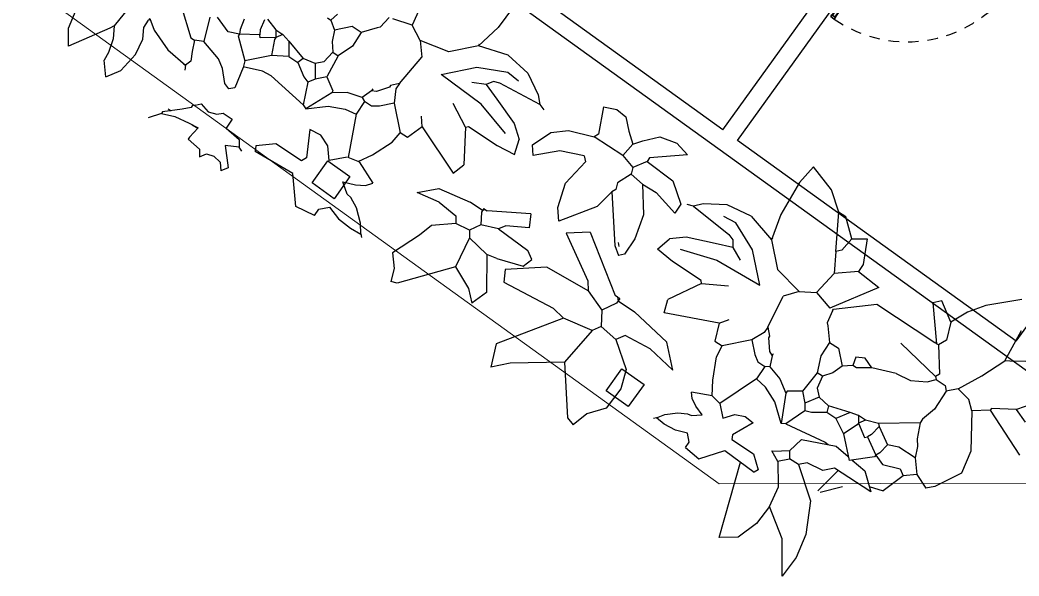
# Model space of a CAD drawing. Header units: metres. Extents: x 141303 to 146299, y 125960 to 127091.
# Drawn here: x 146005.58 to 146016.63, y 126143.23 to 126149.38 of the extents above; entities that cross this region are included whole.
import ezdxf

# ---------------------------------------------------------------- set-up
doc = ezdxf.new("R2010")
doc.units = ezdxf.units.M
doc.header["$MEASUREMENT"] = 0
doc.linetypes.add('C08_MUROS SERVICIOS$0$HIDDE100', pattern=[0.16, 0.1, -0.06])
doc.layers.add('door', color=12, linetype='Continuous')
doc.layers.add('Plants', color=92, linetype='Continuous')
for name, color, linetype, lineweight in [('ELEVATION', 7, 'Continuous', 20), ('new column', 4, 'Continuous', 25), ('NVMI_WALL', 7, 'Continuous', 30)]:
    doc.layers.add(name, color=color, linetype=linetype, lineweight=lineweight)
doc.layers.get('0').off()

# ---------------------------------------------------------------- blocks, each defined once
blk = doc.blocks.new('6')
at = {"layer": 'Plants'}
for p, q in [((5427.11, 14760.65), (5428.46, 14780.49)), ((5428.46, 14780.49), (5446.04, 14753.57)), ((5478.5, 14773.4), (5491.99, 14782.82)), ((5491.99, 14782.82), (5512.48, 14718.4)), ((5471.74, 14754.98), (5478.5, 14773.4)), ((5645.73, 14756.73), (5650.53, 14771.13)), ((5657.72, 14768.73), (5650.53, 14771.13)), ((5686.52, 14730.34), (5657.72, 14768.73)), ((5724.91, 14756.73), (5736.9, 14768.73)), ((5744.1, 14749.53), (5736.9, 14768.73)), ((5431.16, 14739.4), (5427.11, 14760.65)), ((5446.04, 14753.57), (5470.38, 14736.57)), ((5470.38, 14736.57), (5471.74, 14754.98)), ((5634.52, 14743.43), (5645.73, 14756.73)), ((5686.52, 14730.34), (5724.91, 14756.73)), ((5844.09, 14753.02), (5849.63, 14754.87)), ((5853.32, 14743.79), (5849.63, 14754.87)), ((6020.4, 14750.64), (6024.09, 14756.18)), ((6028.76, 14750.15), (6024.09, 14756.18)), ((6046.24, 14756.18), (6042.64, 14750.81)), ((6049.93, 14750.64), (6046.24, 14756.18)), ((5708.11, 14699.15), (5744.1, 14749.53)), ((5810, 14713.73), (5844.09, 14753.02)), ((5935.68, 14743.81), (5953.41, 14746.02)), ((5953.41, 14746.02), (5971.13, 14723.88)), ((6033.32, 14735.87), (6020.4, 14750.64)), ((6036.33, 14748.83), (6028.76, 14750.15)), ((6042.64, 14750.81), (6036.33, 14748.83)), ((6062.85, 14748.8), (6049.93, 14750.64)), ((6061.01, 14735.87), (6062.85, 14746.95)), ((6062.85, 14746.95), (6062.85, 14748.8)), ((6094.23, 14743.26), (6101.61, 14752.48)), ((5443.82, 14713), (5431.16, 14739.4)), ((5470.38, 14736.57), (5473.41, 14718.14)), ((5633.41, 14722.66), (5634.52, 14743.43)), ((5861.94, 14733.56), (5853.32, 14743.79)), ((5893.61, 14734.95), (5891.39, 14737.17)), ((5935.68, 14737.17), (5929.04, 14730.52)), ((5935.68, 14743.81), (5935.68, 14737.17)), ((6069.75, 14736.93), (6061.01, 14735.87)), ((6083.31, 14738.92), (6069.75, 14736.93)), ((6081.31, 14730.34), (6094.23, 14741.41)), ((6094.23, 14743.26), (6083.31, 14738.92)), ((6094.23, 14741.41), (6094.23, 14743.26)), ((6151.44, 14743.26), (6143.85, 14731.65)), ((6151.44, 14743.26), (6160.67, 14732.19)), ((6171.74, 14706.34), (6192.83, 14738.93)), ((6192.83, 14738.93), (6201.54, 14726.03)), ((5544.04, 14735.87), (5529.27, 14717.42)), ((5558.8, 14734.03), (5544.04, 14735.87)), ((5558.8, 14734.03), (5558.8, 14728.49)), ((5558.8, 14728.49), (5564.34, 14722.96)), ((5593.87, 14726.65), (5595.71, 14728.49)), ((5681.72, 14694.35), (5686.52, 14730.34)), ((5775.54, 14717.31), (5781.08, 14732.07)), ((5790.31, 14722.84), (5781.08, 14732.07)), ((5850.85, 14707.82), (5861.94, 14733.56)), ((5903.87, 14735.8), (5893.6, 14734.95)), ((5893.6, 14734.95), (5898.99, 14727.27)), ((5916.89, 14734.52), (5903.87, 14735.8)), ((5929.04, 14730.52), (5916.89, 14734.52)), ((6018.55, 14732.19), (6022.25, 14730.34)), ((6022.25, 14730.34), (6033.32, 14735.87)), ((6025.94, 14724.8), (6022.25, 14730.34)), ((6075.77, 14724.8), (6081.31, 14730.34)), ((6143.85, 14731.65), (6140.69, 14713.15)), ((6161.19, 14724.38), (6160.67, 14732.19)), ((5496.05, 14715.57), (5497.9, 14719.26)), ((5529.27, 14717.42), (5497.9, 14719.26)), ((5564.34, 14722.96), (5574.47, 14726.29)), ((5574.47, 14726.29), (5585.31, 14727.35)), ((5589.38, 14720.25), (5580.91, 14712.79)), ((5585.31, 14727.35), (5593.87, 14726.65)), ((5593.87, 14726.65), (5589.38, 14720.25)), ((5638.53, 14706.34), (5633.41, 14722.66)), ((5810, 14713.73), (5790.31, 14722.84)), ((5898.99, 14727.27), (5909.16, 14718.32)), ((5971.13, 14723.88), (6008.77, 14726.09)), ((5997.7, 14710.59), (6010.99, 14721.67)), ((6010.99, 14721.67), (6008.77, 14726.09)), ((6040.7, 14722.96), (6025.94, 14724.8)), ((6040.7, 14713.73), (6040.7, 14722.96)), ((6061.24, 14719.76), (6053.99, 14717.45)), ((6070.24, 14717.42), (6061.24, 14719.76)), ((6073.92, 14721.11), (6070.24, 14717.42)), ((6073.92, 14721.11), (6075.77, 14722.96)), ((6075.77, 14722.96), (6075.77, 14724.8)), ((6164.34, 14712.49), (6161.19, 14724.38)), ((6201.54, 14726.03), (6205.33, 14705.56)), ((5469.66, 14692.7), (5443.82, 14713)), ((5473.41, 14718.14), (5485.95, 14699.67)), ((5507.12, 14706.34), (5496.05, 14715.57)), ((5580.91, 14712.79), (5573.45, 14708.88)), ((5793.39, 14689.73), (5775.54, 14717.31)), ((5813.69, 14686.04), (5810, 14713.73)), ((5909.16, 14718.32), (5918.11, 14713.64)), ((5918.11, 14713.64), (5922.4, 14712.8)), ((5922.4, 14712.8), (5931.26, 14706.16)), ((5968.91, 14706.16), (5971.13, 14710.59)), ((5971.13, 14710.59), (5997.7, 14710.59)), ((6049.93, 14713.73), (6040.7, 14713.73)), ((6053.99, 14717.45), (6049.93, 14713.73)), ((6140.69, 14713.15), (6142.9, 14698.62)), ((6169.9, 14702.65), (6164.34, 14712.49)), ((5440.96, 14702.17), (5427.72, 14687.42)), ((5438.32, 14677.93), (5443.16, 14702.17)), ((5529.27, 14706.34), (5507.12, 14706.34)), ((5521.89, 14684.2), (5531.12, 14702.65)), ((5531.12, 14702.65), (5529.27, 14706.34)), ((5569.88, 14708.19), (5562.49, 14702.65)), ((5562.49, 14702.65), (5571.08, 14699.29)), ((5573.45, 14708.88), (5569.88, 14708.19)), ((5660.13, 14689.55), (5638.53, 14706.34)), ((5846.91, 14695.27), (5850.85, 14707.82)), ((5920.96, 14702.13), (5913.23, 14697.87)), ((5931.26, 14706.16), (5920.96, 14702.13)), ((5979.98, 14684.01), (5968.91, 14706.16)), ((6166.21, 14665.74), (6169.9, 14702.65)), ((6169.9, 14702.65), (6171.74, 14706.34)), ((5486.27, 14700.08), (5478.88, 14692.7)), ((5494.43, 14695.06), (5482.23, 14686.53)), ((5495.65, 14695.39), (5486.27, 14700.08)), ((5545.88, 14695.27), (5539.21, 14686.86)), ((5555.11, 14686.04), (5545.88, 14695.27)), ((5571.08, 14699.29), (5577.52, 14695.74)), ((5577.52, 14695.74), (5580.95, 14691.58)), ((5676.92, 14687.15), (5681.72, 14694.35)), ((5681.72, 14694.35), (5708.11, 14699.15)), ((5720.11, 14696.75), (5708.11, 14699.15)), ((5768.1, 14701.54), (5720.11, 14696.75)), ((5772.89, 14691.95), (5768.1, 14701.54)), ((5830.3, 14682.35), (5846.91, 14695.27)), ((5913.23, 14697.87), (5909.11, 14692.87)), ((5940.12, 14686.22), (5951.19, 14697.3)), ((5951.19, 14697.3), (5959.2, 14687.21)), ((6053.63, 14689.73), (6057.31, 14693.43)), ((6057.31, 14693.43), (6062.85, 14691.58)), ((6099.76, 14697.11), (6097.92, 14700.81)), ((6097.92, 14691.58), (6099.76, 14697.11)), ((6119.88, 14694.33), (6099.76, 14697.11)), ((6101.61, 14697.11), (6099.76, 14697.11)), ((6139.12, 14686.73), (6119.88, 14694.33)), ((6142.9, 14698.62), (6147.75, 14689.73)), ((5441.97, 14677.93), (5449.35, 14685.32)), ((5449.35, 14685.32), (5464.12, 14687.16)), ((5464.12, 14687.16), (5469.66, 14692.7)), ((5469.66, 14692.7), (5478.88, 14692.7)), ((5482.58, 14687.16), (5478.88, 14692.7)), ((5479.48, 14673.22), (5482.58, 14687.16)), ((5539.21, 14686.86), (5530.73, 14683.31)), ((5540.34, 14650.98), (5555.11, 14686.04)), ((5564.34, 14684.2), (5555.11, 14686.04)), ((5564.34, 14684.2), (5580.95, 14691.58)), ((5604.77, 14684.57), (5622.4, 14667.25)), ((5631.34, 14679.95), (5604.77, 14684.57)), ((5655.33, 14682.35), (5660.13, 14689.55)), ((5676.92, 14687.15), (5660.13, 14689.55)), ((5684.12, 14675.16), (5676.92, 14687.15)), ((5744.1, 14670.35), (5772.89, 14691.95)), ((5784.16, 14687.89), (5761.62, 14680.88)), ((5784.16, 14687.89), (5793.39, 14689.73)), ((5813.69, 14686.04), (5793.39, 14689.73)), ((5817.38, 14680.5), (5813.69, 14686.04)), ((5929.04, 14684.01), (5909.11, 14692.87)), ((5929.96, 14684.2), (5939.19, 14686.04)), ((5953.96, 14650.98), (5939.19, 14686.04)), ((5959.2, 14687.21), (5969.37, 14682.95)), ((6057.31, 14671.28), (6053.63, 14689.73)), ((6062.85, 14691.58), (6071.64, 14681.77)), ((6101.61, 14684.2), (6097.92, 14691.58)), ((6147.75, 14680.5), (6139.12, 14686.73)), ((6147.75, 14689.73), (6147.75, 14682.35)), ((5404.7, 14677.93), (5441.97, 14677.93)), ((5418.99, 14665.73), (5404.75, 14677.93)), ((5530.73, 14683.31), (5521.89, 14684.2)), ((5564.34, 14684.2), (5571.41, 14672.66)), ((5631.34, 14679.95), (5655.33, 14682.35)), ((5761.62, 14680.88), (5758.57, 14672.07)), ((5811.84, 14671.28), (5817.38, 14680.5)), ((5817.38, 14680.5), (5830.3, 14682.35)), ((5833.99, 14676.82), (5830.3, 14682.35)), ((5852.45, 14674.97), (5833.99, 14676.82)), ((5852.45, 14674.97), (5872.88, 14678.52)), ((5872.88, 14678.52), (5859.32, 14665.2)), ((5929.96, 14684.2), (5922.89, 14672.66)), ((5969.37, 14682.95), (5979.98, 14684.01)), ((6071.64, 14681.77), (6079.21, 14676.82)), ((6079.21, 14676.82), (6097.92, 14671.28)), ((6105.3, 14674.97), (6101.61, 14684.2)), ((6147.75, 14680.5), (6147.75, 14682.35)), ((5389, 14650.98), (5396.38, 14671.28)), ((5408.37, 14674.83), (5396.38, 14671.28)), ((5479.48, 14673.22), (5451.45, 14661.48)), ((5497.9, 14669.43), (5460.98, 14663.89)), ((5490.51, 14650.98), (5497.9, 14669.43)), ((5497.9, 14669.43), (5501.58, 14671.28)), ((5512.66, 14647.28), (5501.58, 14671.28)), ((5501.58, 14671.28), (5516.5, 14658.81)), ((5571.41, 14672.66), (5579.55, 14654.19)), ((5622.4, 14667.25), (5660.13, 14660.76)), ((5676.92, 14663.16), (5684.12, 14675.16)), ((5703.32, 14667.96), (5684.12, 14675.16)), ((5703.32, 14667.96), (5744.1, 14670.35)), ((5708.11, 14660.76), (5703.32, 14667.96)), ((5758.57, 14672.07), (5765.71, 14667.59)), ((5797.08, 14665.74), (5765.71, 14667.59)), ((5797.08, 14665.74), (5811.84, 14671.28)), ((5817.38, 14662.05), (5811.84, 14671.28)), ((5922.89, 14672.66), (5914.75, 14654.19)), ((5992.72, 14671.28), (5977.81, 14658.81)), ((5981.65, 14647.28), (5992.72, 14671.28)), ((5996.41, 14669.43), (5992.72, 14671.28)), ((5996.41, 14669.43), (6033.32, 14663.89)), ((6003.79, 14650.98), (5996.41, 14669.43)), ((6041.69, 14664.6), (6057.46, 14670.87)), ((6059.16, 14665.74), (6057.31, 14671.28)), ((6097.92, 14671.28), (6105.3, 14674.97)), ((6105.3, 14650.98), (6097.92, 14671.28)), ((6108.99, 14674.97), (6105.3, 14674.97)), ((6131.14, 14656.51), (6108.99, 14674.97)), ((5418.53, 14650.98), (5435.14, 14665.74)), ((5433.05, 14663.89), (5418.99, 14665.73)), ((5451.75, 14649.13), (5435.14, 14665.74)), ((5451.45, 14661.48), (5437.59, 14663.29)), ((5460.98, 14663.89), (5457.85, 14664.16)), ((5516.5, 14658.81), (5530.06, 14652.77)), ((5676.92, 14660.76), (5660.13, 14660.76)), ((5676.92, 14660.76), (5676.92, 14663.16)), ((5679.32, 14658.36), (5676.92, 14660.76)), ((5676.92, 14658.36), (5676.92, 14660.76)), ((5746.5, 14636.76), (5708.11, 14660.76)), ((5775.73, 14650.56), (5793.39, 14660.21)), ((5793.39, 14660.21), (5797.08, 14665.74)), ((5815.54, 14658.36), (5817.38, 14660.21)), ((5817.38, 14660.21), (5817.38, 14662.05)), ((5817.38, 14660.21), (5830.3, 14660.21)), ((5817.38, 14658.36), (5817.38, 14660.21)), ((5859.32, 14665.2), (5830.3, 14660.21)), ((5977.81, 14658.81), (5964.25, 14652.77)), ((6033.32, 14663.89), (6041.69, 14664.6)), ((6042.55, 14649.13), (6059.16, 14665.74)), ((6075.77, 14650.98), (6059.16, 14665.74)), ((5379.77, 14643.59), (5389, 14650.98)), ((5394.54, 14647.28), (5389, 14650.98)), ((5409.31, 14652.82), (5394.54, 14647.28)), ((5418.53, 14649.13), (5409.31, 14652.82)), ((5418.53, 14649.13), (5418.53, 14650.98)), ((5484.97, 14649.13), (5490.51, 14650.98)), ((5494.2, 14645.44), (5490.51, 14650.98)), ((5530.06, 14652.77), (5540.34, 14650.98)), ((5540.34, 14638.06), (5540.34, 14650.98)), ((5579.55, 14654.19), (5580.95, 14643.59)), ((5676.92, 14658.36), (5679.32, 14658.36)), ((5679.32, 14658.36), (5681.72, 14658.36)), ((5729.7, 14624.77), (5681.72, 14658.36)), ((5781.19, 14639.64), (5775.73, 14650.56)), ((5781.19, 14639.64), (5813.69, 14658.36)), ((5815.54, 14658.36), (5813.69, 14658.36)), ((5817.38, 14658.36), (5815.54, 14658.36)), ((5914.75, 14654.19), (5913.35, 14643.59)), ((5964.25, 14652.77), (5953.96, 14650.98)), ((5953.96, 14638.06), (5953.96, 14650.98)), ((6000.1, 14645.44), (6003.79, 14650.98)), ((6009.33, 14649.13), (6003.79, 14650.98)), ((6075.77, 14649.13), (6085, 14652.82)), ((6075.77, 14649.13), (6075.77, 14650.98)), ((6085, 14652.82), (6099.76, 14647.28)), ((5348.4, 14621.45), (5361.32, 14643.59)), ((5361.32, 14643.59), (5366.85, 14649.13)), ((5379.77, 14643.59), (5366.85, 14649.13)), ((5389, 14632.52), (5379.77, 14643.59)), ((5414.84, 14636.21), (5416.69, 14645.44)), ((5416.69, 14645.44), (5418.53, 14649.13)), ((5433.3, 14639.9), (5418.53, 14649.13)), ((5435.14, 14641.75), (5433.3, 14639.9)), ((5446.21, 14634.36), (5435.14, 14641.75)), ((5446.21, 14636.21), (5451.75, 14649.13)), ((5464.67, 14641.75), (5451.75, 14649.13)), ((5457.29, 14630.67), (5464.67, 14641.75)), ((5464.67, 14641.75), (5473.9, 14641.75)), ((5473.9, 14641.75), (5484.97, 14649.13)), ((5475.75, 14636.21), (5473.9, 14641.75)), ((5486.82, 14634.36), (5494.2, 14645.44)), ((5501.58, 14638.06), (5494.2, 14645.44)), ((5501.58, 14638.06), (5512.66, 14645.44)), ((5523.73, 14639.9), (5512.66, 14647.28)), ((5512.66, 14645.44), (5512.66, 14647.28)), ((5562.49, 14625.13), (5580.95, 14643.59)), ((5588.33, 14643.59), (5580.95, 14643.59)), ((5593.87, 14628.83), (5588.33, 14643.59)), ((5593.87, 14628.83), (5638.16, 14647.28)), ((5638.16, 14647.28), (5641.86, 14636.21)), ((5856.14, 14647.28), (5852.45, 14636.21)), ((5900.44, 14628.83), (5856.14, 14647.28)), ((5900.44, 14628.83), (5905.97, 14643.59)), ((5905.97, 14643.59), (5913.35, 14643.59)), ((5931.81, 14625.13), (5913.35, 14643.59)), ((5970.57, 14639.9), (5981.65, 14647.28)), ((5981.65, 14645.44), (5981.65, 14647.28)), ((5992.72, 14638.06), (5981.65, 14645.44)), ((5992.72, 14638.06), (6000.1, 14645.44)), ((6007.48, 14634.36), (6000.1, 14645.44)), ((6020.4, 14641.75), (6009.33, 14649.13)), ((6018.55, 14636.21), (6020.4, 14641.75)), ((6029.63, 14641.75), (6020.4, 14641.75)), ((6029.63, 14641.75), (6042.55, 14649.13)), ((6037.01, 14630.67), (6029.63, 14641.75)), ((6048.09, 14636.21), (6042.55, 14649.13)), ((6048.09, 14634.36), (6059.16, 14641.75)), ((6059.16, 14641.75), (6061.01, 14639.9)), ((6061.01, 14639.9), (6075.77, 14649.13)), ((6077.62, 14645.44), (6075.77, 14649.13)), ((6079.46, 14636.21), (6077.62, 14645.44)), ((5405.61, 14632.52), (5414.84, 14636.21)), ((5429.6, 14626.98), (5414.84, 14636.21)), ((5429.6, 14626.98), (5431.45, 14636.21)), ((5431.45, 14636.21), (5433.3, 14639.9)), ((5442.53, 14628.83), (5446.21, 14634.36)), ((5446.21, 14634.36), (5446.21, 14636.21)), ((5449.91, 14628.83), (5446.21, 14634.36)), ((5457.29, 14630.67), (5475.75, 14636.21)), ((5486.82, 14634.36), (5475.75, 14636.21)), ((5492.36, 14628.83), (5486.82, 14634.36)), ((5499.74, 14617.75), (5501.58, 14638.06)), ((5536.65, 14636.21), (5523.73, 14639.9)), ((5536.65, 14636.21), (5540.34, 14638.06)), ((5540.34, 14626.98), (5536.65, 14636.21)), ((5547.73, 14638.06), (5540.34, 14638.06)), ((5553.27, 14634.36), (5547.73, 14638.06)), ((5562.49, 14625.13), (5553.27, 14634.36)), ((5625.25, 14608.52), (5641.86, 14636.21)), ((5729.7, 14624.77), (5746.5, 14636.76)), ((5869.06, 14608.52), (5852.45, 14636.21)), ((5931.81, 14625.13), (5941.04, 14634.36)), ((5941.04, 14634.36), (5946.57, 14638.06)), ((5946.57, 14638.06), (5953.96, 14638.06)), ((5957.65, 14636.21), (5953.96, 14638.06)), ((5953.96, 14626.98), (5957.65, 14636.21)), ((5957.65, 14636.21), (5970.57, 14639.9)), ((5994.56, 14617.75), (5992.72, 14638.06)), ((6001.94, 14628.83), (6007.48, 14634.36)), ((6007.48, 14634.36), (6018.55, 14636.21)), ((6037.01, 14630.67), (6018.55, 14636.21)), ((6044.4, 14628.83), (6048.09, 14634.36)), ((6048.09, 14634.36), (6048.09, 14636.21)), ((6051.78, 14628.83), (6048.09, 14634.36)), ((6062.85, 14636.21), (6061.01, 14639.9)), ((6064.7, 14626.98), (6062.85, 14636.21)), ((5392.69, 14623.29), (5389, 14632.52)), ((5389, 14632.52), (5405.61, 14632.52)), ((5401.92, 14604.84), (5431.45, 14625.13)), ((5431.45, 14625.13), (5429.6, 14626.98)), ((5431.45, 14625.13), (5442.53, 14628.83)), ((5442.53, 14628.83), (5449.91, 14628.83)), ((5449.91, 14628.83), (5457.29, 14630.67)), ((5494.2, 14617.75), (5492.36, 14628.83)), ((5544.04, 14625.13), (5540.34, 14626.98)), ((5540.34, 14625.13), (5540.34, 14626.98)), ((5551.42, 14615.91), (5544.04, 14625.13)), ((5556.95, 14614.06), (5562.49, 14625.13)), ((5593.87, 14628.83), (5588.33, 14621.45)), ((5694.36, 14608.23), (5694.58, 14624.3)), ((5694.58, 14624.3), (5698.27, 14627.99)), ((5705.66, 14622.46), (5698.27, 14627.99)), ((5736.74, 14602.9), (5757.33, 14631.68)), ((5757.34, 14631.68), (5764.72, 14622.46)), ((5900.44, 14628.83), (5905.97, 14621.45)), ((5937.35, 14614.06), (5931.81, 14625.13)), ((5942.89, 14615.91), (5950.27, 14625.13)), ((5950.27, 14625.13), (5953.96, 14626.98)), ((5953.96, 14625.13), (5953.96, 14626.98)), ((6000.1, 14617.75), (6001.94, 14628.83)), ((6044.4, 14628.83), (6037.01, 14630.67)), ((6051.78, 14628.83), (6044.4, 14628.83)), ((6062.85, 14625.13), (6051.78, 14628.83)), ((5352.09, 14601.14), (5348.4, 14621.45)), ((5396.38, 14617.75), (5392.69, 14623.29)), ((5401.92, 14604.84), (5396.38, 14617.75)), ((5488.67, 14610.37), (5494.2, 14617.75)), ((5494.2, 14617.75), (5499.74, 14617.75)), ((5505.31, 14603.93), (5499.74, 14617.75)), ((5551.42, 14614.06), (5551.42, 14615.91)), ((5704.68, 14618.89), (5702.28, 14621.28)), ((5733.34, 14585.54), (5705.66, 14622.46)), ((5764.72, 14622.46), (5770.64, 14601.12)), ((5942.89, 14614.06), (5942.89, 14615.91)), ((5988.99, 14603.93), (5994.56, 14617.75)), ((6000.1, 14617.75), (5994.56, 14617.75)), ((6005.64, 14610.37), (6000.1, 14617.75)), ((5484.97, 14601.14), (5488.67, 14610.37)), ((5556.95, 14608.52), (5551.42, 14614.06)), ((5556.95, 14608.52), (5556.95, 14614.06)), ((5556.95, 14608.52), (5560.65, 14579)), ((5625.25, 14608.52), (5604.94, 14597.45)), ((5625.25, 14608.52), (5627.09, 14606.68)), ((5699.45, 14586.92), (5694.36, 14608.23)), ((5869.06, 14608.52), (5867.21, 14606.68)), ((5869.06, 14608.52), (5889.36, 14597.45)), ((5937.35, 14608.52), (5933.66, 14579)), ((5937.35, 14608.52), (5942.89, 14614.06)), ((5937.35, 14608.52), (5937.35, 14614.06)), ((6009.33, 14601.14), (6005.64, 14610.37)), ((5370.55, 14571.61), (5352.09, 14601.14)), ((5398.23, 14588.23), (5401.92, 14601.14)), ((5401.92, 14601.14), (5401.92, 14604.84)), ((5477.59, 14595.61), (5484.97, 14601.14)), ((5496.05, 14590.07), (5484.97, 14601.14)), ((5505.28, 14590.07), (5505.31, 14603.93)), ((5627.09, 14606.68), (5656.62, 14606.68)), ((5656.62, 14606.68), (5673.23, 14604.84)), ((5673.23, 14604.84), (5669.54, 14591.91)), ((5733.34, 14585.54), (5736.74, 14602.9)), ((5770.64, 14601.12), (5766.56, 14576.31)), ((5837.69, 14606.68), (5821.07, 14604.84)), ((5821.07, 14604.84), (5824.76, 14591.91)), ((5867.21, 14606.68), (5837.69, 14606.68)), ((5989.03, 14590.07), (5988.99, 14603.93)), ((5998.26, 14590.07), (6009.33, 14601.14)), ((6016.71, 14595.61), (6009.33, 14601.14)), ((5462.82, 14588.23), (5473.9, 14595.61)), ((5473.9, 14595.61), (5477.59, 14595.61)), ((5479.44, 14588.23), (5477.59, 14595.61)), ((5505.28, 14590.07), (5496.05, 14590.07)), ((5514.51, 14579), (5505.28, 14590.07)), ((5656.93, 14594.03), (5625.39, 14584.59)), ((5658.47, 14582.69), (5669.54, 14591.91)), ((5790.13, 14580.7), (5807.17, 14596.62)), ((5807.17, 14596.62), (5812.71, 14589.24)), ((5835.84, 14582.69), (5824.76, 14591.91)), ((5837.37, 14594.03), (5868.91, 14584.59)), ((5979.8, 14579), (5989.03, 14590.07)), ((5989.03, 14590.07), (5998.26, 14590.07)), ((6014.87, 14588.23), (6016.71, 14595.61)), ((6020.4, 14595.61), (6016.71, 14595.61)), ((5398.23, 14569.77), (5398.23, 14588.23)), ((5442.53, 14580.84), (5462.82, 14588.23)), ((5462.82, 14588.23), (5472.06, 14584.53)), ((5472.06, 14584.53), (5479.44, 14588.23)), ((5625.39, 14584.59), (5582.59, 14582.23)), ((5582.59, 14582.23), (5604.74, 14560.2)), ((5634.47, 14573.46), (5658.47, 14582.69)), ((5714.88, 14565.24), (5699.45, 14586.92)), ((5731.5, 14581.85), (5733.34, 14585.54)), ((5733.34, 14576.31), (5731.5, 14581.85)), ((5812.71, 14589.24), (5805.39, 14571.82)), ((5859.83, 14573.46), (5835.84, 14582.69)), ((5868.91, 14584.59), (5911.72, 14582.23)), ((5911.72, 14582.23), (5889.56, 14560.2)), ((5357.62, 14562.38), (5315.18, 14580.84)), ((5429.03, 14579.07), (5416.32, 14571.97)), ((5442.53, 14580.84), (5429.03, 14579.07)), ((5516.35, 14577.15), (5514.51, 14579)), ((5518.19, 14566.08), (5516.35, 14577.15)), ((5551.42, 14567.92), (5560.65, 14579)), ((5619.71, 14567.92), (5608.63, 14573.46)), ((5619.71, 14567.92), (5634.47, 14573.46)), ((5727.8, 14563.39), (5733.34, 14576.31)), ((5770.25, 14572.62), (5766.56, 14576.31)), ((5770.25, 14572.62), (5790.13, 14580.7)), ((5874.59, 14567.92), (5859.83, 14573.46)), ((5874.59, 14567.92), (5885.67, 14573.46)), ((5942.89, 14567.92), (5933.66, 14579)), ((5976.11, 14566.08), (5977.95, 14577.15)), ((5977.95, 14577.15), (5979.8, 14579)), ((5357.62, 14562.38), (5370.55, 14571.61)), ((5370.55, 14571.61), (5378.18, 14564.87)), ((5378.18, 14564.87), (5390.85, 14562.38)), ((5390.85, 14562.38), (5398.23, 14569.77)), ((5401.92, 14566.08), (5398.23, 14569.77)), ((5411.15, 14566.08), (5401.92, 14566.08)), ((5416.32, 14571.97), (5411.15, 14566.08)), ((5412.99, 14564.23), (5411.15, 14566.08)), ((5411.15, 14560.54), (5412.99, 14564.23)), ((5412.99, 14564.23), (5453.6, 14556.85)), ((5518.19, 14564.23), (5489.4, 14540.24)), ((5496.05, 14527.32), (5521.33, 14565.22)), ((5518.19, 14566.08), (5518.19, 14564.23)), ((5538.5, 14560.54), (5521.33, 14565.22)), ((5551.42, 14567.92), (5538.5, 14560.54)), ((5577.26, 14562.38), (5551.42, 14567.92)), ((5623.4, 14562.38), (5619.71, 14567.92)), ((5701.14, 14564.72), (5677.97, 14570.78)), ((5677.97, 14561.55), (5677.97, 14570.78)), ((5714.88, 14565.24), (5701.14, 14564.72)), ((5727.8, 14563.39), (5714.89, 14565.24)), ((5805.39, 14571.82), (5793.52, 14562.06)), ((5870.91, 14562.38), (5874.59, 14567.92)), ((5917.05, 14562.38), (5942.89, 14567.92)), ((5942.89, 14567.92), (5955.8, 14560.54)), ((5955.8, 14560.54), (5972.97, 14565.22)), ((5339.17, 14549.47), (5357.62, 14560.54)), ((5357.62, 14560.54), (5357.62, 14562.38)), ((5390.85, 14562.38), (5379.87, 14541.78)), ((5425.92, 14540.24), (5411.15, 14560.54)), ((5534.81, 14538.39), (5538.5, 14560.54)), ((5595.71, 14543.93), (5577.26, 14562.38)), ((5604.74, 14560.2), (5629.52, 14548.79)), ((5628.93, 14560.54), (5623.4, 14562.38)), ((5667.69, 14556.85), (5628.93, 14560.54)), ((5662.1, 14550.66), (5667.69, 14556.85)), ((5667.69, 14556.85), (5673.23, 14558.69)), ((5694.58, 14548.63), (5677.97, 14561.55)), ((5722.27, 14546.78), (5729.65, 14557.86)), ((5729.65, 14557.86), (5727.8, 14563.39)), ((5742.57, 14554.16), (5729.65, 14557.86)), ((5793.52, 14562.06), (5772.1, 14554.16)), ((5826.61, 14556.85), (5821.07, 14558.69)), ((5826.61, 14556.85), (5865.37, 14560.54)), ((5832.2, 14550.66), (5826.61, 14556.85)), ((5889.56, 14560.2), (5864.78, 14548.79)), ((5865.37, 14560.54), (5870.91, 14562.38)), ((5898.59, 14543.93), (5917.05, 14562.38)), ((5959.5, 14538.39), (5955.8, 14560.54)), ((5326.25, 14532.86), (5339.17, 14549.47)), ((5326.48, 14554.21), (5339.17, 14549.47)), ((5629.52, 14548.79), (5641.16, 14549.97)), ((5644.3, 14540.01), (5662.1, 14550.66)), ((5722.27, 14546.78), (5694.58, 14548.63)), ((5722.27, 14543.09), (5722.27, 14546.78)), ((5740.73, 14541.25), (5742.57, 14554.16)), ((5742.57, 14554.16), (5772.1, 14554.16)), ((5770.25, 14550.48), (5772.1, 14554.16)), ((5779.48, 14528.33), (5770.25, 14550.48)), ((5850, 14540.01), (5832.2, 14550.66)), ((5864.78, 14548.79), (5853.14, 14549.97)), ((5379.87, 14541.78), (5370.55, 14519.93)), ((5422.22, 14532.86), (5425.92, 14540.24)), ((5425.92, 14540.24), (5427.76, 14540.24)), ((5449.91, 14512.55), (5427.76, 14540.24)), ((5427.76, 14540.24), (5429.6, 14540.24)), ((5489.4, 14540.24), (5429.6, 14540.24)), ((5518.19, 14525.47), (5534.81, 14538.39)), ((5544.04, 14521.78), (5534.81, 14538.39)), ((5601.08, 14521.36), (5595.71, 14543.93)), ((5621.55, 14536.54), (5595.71, 14543.93)), ((5595.71, 14543.93), (5595.71, 14542.08)), ((5621.55, 14536.54), (5644.3, 14540.01)), ((5696.43, 14522.79), (5722.27, 14543.09)), ((5740.73, 14541.25), (5735.19, 14533.87)), ((5749.95, 14533.87), (5740.73, 14541.25)), ((5872.75, 14536.54), (5850, 14540.01)), ((5872.75, 14536.54), (5898.59, 14543.93)), ((5893.22, 14521.36), (5898.59, 14543.93)), ((5898.59, 14543.93), (5898.59, 14542.08)), ((5427.76, 14518.09), (5422.22, 14532.86)), ((5735.19, 14533.87), (5724.87, 14522.99)), ((5758.78, 14524.76), (5749.95, 14533.87)), ((5518.19, 14525.47), (5496.05, 14527.32)), ((5518.19, 14518.09), (5518.19, 14525.47)), ((5540.34, 14518.09), (5544.04, 14521.78)), ((5544.04, 14521.78), (5560.4, 14492.06)), ((5602.77, 14489.4), (5601.08, 14521.36)), ((5709.62, 14519.44), (5696.43, 14522.79)), ((5724.87, 14522.99), (5709.62, 14519.44)), ((5768.95, 14523.88), (5758.78, 14524.76)), ((5779.48, 14528.33), (5768.95, 14523.88)), ((5891.53, 14489.4), (5893.22, 14521.36)), ((5320.72, 14488.56), (5366.85, 14518.09)), ((5366.85, 14518.09), (5370.55, 14519.93)), ((5370.55, 14519.93), (5373.09, 14490.29)), ((5420.55, 14502.72), (5427.76, 14518.09)), ((5427.76, 14518.09), (5444.37, 14507.02)), ((5444.37, 14507.02), (5449.91, 14512.55)), ((5527.42, 14497.79), (5518.19, 14518.09)), ((5538.5, 14505.17), (5540.34, 14518.09)), ((5538.5, 14505.17), (5527.42, 14497.79)), ((5538.5, 14505.17), (5553.27, 14492.25)), ((5410.38, 14489.4), (5420.55, 14502.72)), ((5387.5, 14468.09), (5410.38, 14489.4)), ((5553.27, 14492.25), (5560.65, 14492.25)), ((5560.4, 14492.06), (5576.5, 14479.63)), ((5600.23, 14471.64), (5602.77, 14489.4)), ((5576.5, 14479.63), (5600.23, 14471.64))]:
    blk.add_line(p, q, dxfattribs=at)
at = {"layer": 'Plants', "ltscale": 0.05}
for p, q in [((6066.72, 14736.57), (6061.12, 14736.57)), ((6091.57, 14736.57), (6088.58, 14736.57))]:
    blk.add_line(p, q, dxfattribs=at)
at = {"layer": 'Plants'}
for centre, start, end in [((5479.48, 14673.22), 292.46672, 347.19571), ((5489.4, 14540.24), 270.35301, 310.15599)]:
    blk.add_arc(centre, 0.000231, start, end, dxfattribs=at)
blk = doc.blocks.new('C08_MUROS SERVICIOS$0$DOOR 1.20')
at = {"linetype": 'C08_MUROS SERVICIOS$0$HIDDE100'}
blk.add_lwpolyline([(187.5856, 86.3393, -0.424767), (188.7856, 87.5793)], format="xyb", dxfattribs=at)
at = {"linetype": 'ByBlock'}
blk.add_lwpolyline([(188.8256, 86.3793), (188.8256, 87.5793), (188.7856, 87.5793), (188.7856, 86.3793), (188.8256, 86.3793)], dxfattribs=at)
for points in [[(188.8256, 87.5593), (188.7856, 87.5593), (188.7856, 87.5793), (188.8256, 87.5793)], [(188.8206, 87.4097), (188.7906, 87.4097), (188.7906, 87.4193), (188.8206, 87.4193)], [(188.7956, 87.4193), (188.8156, 87.4193), (188.8156, 87.4097), (188.7956, 87.4097)], [(188.7906, 86.9989), (188.8206, 86.9989), (188.8206, 86.9189), (188.7906, 86.9189)], [(188.8256, 86.3793), (188.7856, 86.3793), (188.7856, 86.3993), (188.8256, 86.3993)], [(188.8206, 86.4693), (188.7906, 86.4693), (188.7906, 86.4789), (188.8206, 86.4789)], [(188.7956, 86.4789), (188.8156, 86.4789), (188.8156, 86.4693), (188.7956, 86.4693)]]:
    blk.add_lwpolyline(points, close=True)
blk.add_lwpolyline([(188.8206, 86.3993), (188.8206, 87.5593), (188.7906, 87.5593), (188.7906, 86.3993)], close=True, dxfattribs=at)
for points in [[(187.5756, 86.3793), (187.5756, 86.3093), (187.6056, 86.3093), (187.6056, 86.3393), (187.5856, 86.3393), (187.5856, 86.3793), (187.5756, 86.3793)], [(188.8356, 86.3793), (188.8356, 86.3093), (188.8056, 86.3093), (188.8056, 86.3393), (188.8256, 86.3393), (188.8256, 86.3793), (188.8356, 86.3793)]]:
    blk.add_lwpolyline(points)

msp = doc.modelspace()

# ---------------------------------------------------------------- linework, layer by layer
at = {"layer": 'ELEVATION'}
for p, q in [((146013.31193, 126144.25104), (146005.576, 126149.82692)), ((146018.42724, 126144.26211), (146013.31193, 126144.25104))]:
    msp.add_line(p, q, dxfattribs=at)
at = {"layer": 'new column'}
for p, q in [((146008.80872, 126147.57815), (146008.98265, 126147.82258)), ((146008.98265, 126147.82258), (146009.22708, 126147.64864)), ((146009.22708, 126147.64864), (146009.05314, 126147.40421)), ((146009.05314, 126147.40421), (146008.80872, 126147.57815)), ((146012.06204, 126145.27895), (146012.23598, 126145.52337)), ((146012.23598, 126145.52337), (146012.4804, 126145.34944)), ((146012.4804, 126145.34944), (146012.30646, 126145.10501)), ((146012.30646, 126145.10501), (146012.06204, 126145.27895))]:
    msp.add_line(p, q, dxfattribs=at)
at = {"layer": 'NVMI_WALL'}
for p, q in [((146018.42724, 126144.26211), (146007.4924, 126152.14368)), ((146013.35227, 126148.16656), (146015.22337, 126150.76252)), ((146013.51452, 126148.04962), (146015.38562, 126150.64557)), ((146013.35227, 126148.16656), (146010.91857, 126149.92072)), ((146016.59721, 126145.82769), (146013.51452, 126148.04962)), ((146016.59721, 126145.82769), (146017.24041, 126146.72004))]:
    msp.add_line(p, q, dxfattribs=at)

# ---------------------------------------------------------------- block references
at = {"layer": 'door', "xscale": 1.170731765124083, "yscale": 1.170731765124083, "zscale": 1.170731765124083, "rotation": 145.1821378338625}
msp.add_blockref('C08_MUROS SERVICIOS$0$DOOR 1.20', (146254.57621, 126107.37305), dxfattribs=at)
at = {"layer": 'NVMI_WALL', "xscale": 0.0128410461580915, "yscale": 0.0128410461580915, "zscale": 0.0128410461580915, "rotation": 146.5267211202481}
msp.add_blockref('6', (146176.83533, 126263.1029), dxfattribs=at)

doc.saveas('drawing.dxf')
